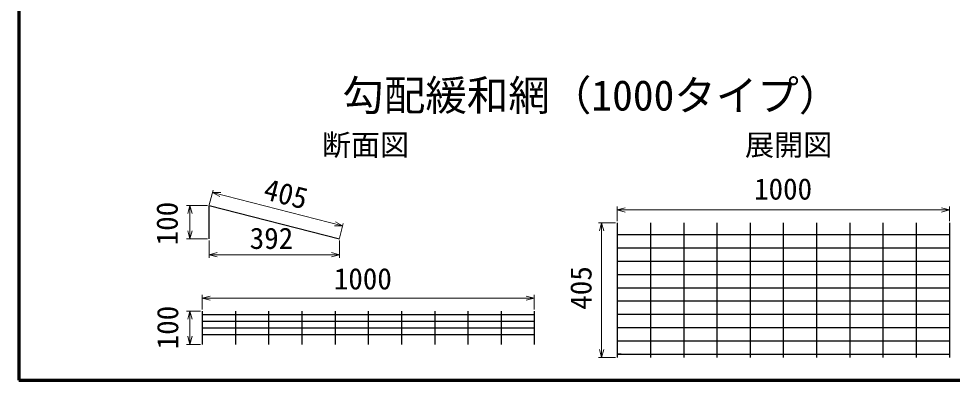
# Model space of a CAD drawing. Units: millimetres, scale not verified, with parts at other scales. Extents: x 500 to 20500, y 500 to 14350.
# Drawn here: x 500 to 6122, y 500 to 2676 of the extents above; entities that cross this region are included whole.
import ezdxf
from ezdxf.enums import TextEntityAlignment as Align

# ---------------------------------------------------------------- set-up
doc = ezdxf.new("R2010")
doc.units = ezdxf.units.MM
doc.header["$LTSCALE"] = 50
for name, color, linetype, lineweight in [('C-STR', 6, 'Continuous', 25), ('C-STR-DIM', 1, 'Continuous', 13), ('C-TTL', 2, 'Continuous', 70)]:
    doc.layers.add(name, color=color, linetype=linetype, lineweight=lineweight)
doc.layers.add('C-TTL-TXT', color=7, linetype='Continuous')
doc.styles.add('ＭＳ ゴシック', font='')
doc.styles.get('ＭＳ ゴシック').set_extended_font_data('MS Gothic')

msp = doc.modelspace()

# ---------------------------------------------------------------- linework, layer by layer
at = {"layer": 'C-STR'}
for p, q in [((1647.15, 1352.05), (1647.15, 1552.05)), ((1647.15, 1552.05), (2431.15, 1352.05)), ((4104.79, 1447.34), (4104.79, 637.34)), ((4304.79, 1447.34), (4304.79, 637.34)), ((4504.79, 1447.34), (4504.79, 637.34)), ((4704.79, 1447.34), (4704.79, 637.34)), ((4904.79, 1447.34), (4904.79, 637.34)), ((5104.79, 1447.34), (5104.79, 637.34)), ((5304.79, 1447.34), (5304.79, 637.34)), ((5504.79, 1447.34), (5504.79, 637.34)), ((5704.79, 1447.34), (5704.79, 637.34)), ((5904.79, 1447.34), (5904.79, 637.34)), ((6104.79, 1447.34), (6104.79, 637.34)), ((4104.79, 1377.34), (6104.79, 1377.34)), ((4104.79, 1297.34), (6104.79, 1297.34)), ((4104.79, 1217.34), (6104.79, 1217.34)), ((4104.79, 1137.34), (6104.79, 1137.34)), ((4104.79, 1057.34), (6104.79, 1057.34)), ((4104.79, 977.34), (6104.79, 977.34)), ((1605.15, 916.39), (1605.15, 716.39)), ((1805.15, 916.39), (1805.15, 716.39)), ((2005.15, 916.39), (2005.15, 716.39)), ((2205.15, 916.39), (2205.15, 716.39)), ((2405.15, 916.39), (2405.15, 716.39)), ((2605.15, 916.39), (2605.15, 716.39)), ((2805.15, 916.39), (2805.15, 716.39)), ((3005.15, 916.39), (3005.15, 716.39)), ((3205.15, 916.39), (3205.15, 716.39)), ((3405.15, 916.39), (3405.15, 716.39)), ((3605.15, 916.39), (3605.15, 716.39)), ((1605.15, 896.39), (3605.15, 896.39)), ((1605.15, 856.39), (3605.15, 856.39)), ((4104.79, 897.34), (6104.79, 897.34)), ((1605.15, 816.39), (3605.15, 816.39)), ((4104.79, 817.34), (6104.79, 817.34)), ((1605.15, 776.39), (3605.15, 776.39)), ((4104.79, 737.34), (6104.79, 737.34)), ((4128.79, 657.34), (4104.79, 657.34)), ((4104.79, 657.34), (6104.79, 657.34))]:
    msp.add_line(p, q, dxfattribs=at)
at = {"layer": 'C-STR-DIM'}
for p, q in [((1647.89, 1554.95), (1670.62, 1644.08)), ((1666.92, 1629.54), (1716.91, 1630.14)), ((1666.92, 1629.54), (1710.52, 1605.06)), ((1666.92, 1629.54), (2450.92, 1429.54)), ((1637.15, 1552.05), (1511.15, 1552.05)), ((1531.15, 1552.05), (1518.21, 1503.75)), ((1531.15, 1552.05), (1544.09, 1503.75)), ((1531.15, 1552.05), (1531.15, 1352.05)), ((4104.79, 1457.34), (4104.79, 1545.34)), ((4104.79, 1525.34), (4153.09, 1538.28)), ((4104.79, 1525.34), (4153.09, 1512.4)), ((4104.79, 1525.34), (6104.79, 1525.34)), ((6104.79, 1525.34), (6056.49, 1538.28)), ((6104.79, 1525.34), (6056.49, 1512.4)), ((6104.79, 1457.34), (6104.79, 1545.34)), ((2450.92, 1429.54), (2400.92, 1428.94)), ((2450.92, 1429.54), (2407.32, 1454.02)), ((2431.89, 1354.96), (2454.63, 1444.08)), ((4094.79, 1447.34), (3990.79, 1447.34)), ((4010.79, 1447.34), (3997.85, 1399.04)), ((4010.79, 1447.34), (4023.73, 1399.04)), ((4010.79, 1447.34), (4010.79, 637.34)), ((1637.15, 1352.05), (1511.15, 1352.05)), ((1531.15, 1352.05), (1518.21, 1400.34)), ((1531.15, 1352.05), (1544.09, 1400.34)), ((1647.15, 1342.05), (1647.15, 1236.05)), ((2431.15, 1342.05), (2431.15, 1236.05)), ((1647.15, 1256.05), (1695.44, 1268.99)), ((1647.15, 1256.05), (1695.44, 1243.1)), ((1647.15, 1256.05), (2431.15, 1256.05)), ((2431.15, 1256.05), (2382.85, 1268.99)), ((2431.15, 1256.05), (2382.85, 1243.1)), ((1605.15, 926.39), (1605.15, 1014.39)), ((3605.15, 926.39), (3605.15, 1014.39)), ((1605.15, 994.39), (1653.44, 1007.33)), ((1605.15, 994.39), (1653.44, 981.44)), ((1605.15, 994.39), (3605.15, 994.39)), ((3605.15, 994.39), (3556.85, 1007.33)), ((3605.15, 994.39), (3556.85, 981.44)), ((1595.15, 916.39), (1511.15, 916.39)), ((1531.15, 916.39), (1518.21, 868.09)), ((1531.15, 916.39), (1544.09, 868.09)), ((1531.15, 916.39), (1531.15, 716.39)), ((1531.15, 716.39), (1518.21, 764.68)), ((1531.15, 716.39), (1544.09, 764.68)), ((1595.15, 716.39), (1511.15, 716.39)), ((4010.79, 637.34), (3997.85, 685.64)), ((4010.79, 637.34), (4023.73, 685.64)), ((4094.79, 637.34), (3990.79, 637.34))]:
    msp.add_line(p, q, dxfattribs=at)
at = {"layer": 'C-TTL'}
msp.add_lwpolyline([(500, 500), (20500, 500), (20500, 14350), (500, 14350)], close=True, dxfattribs=at)

# ---------------------------------------------------------------- texts
at = {"layer": 'C-STR-DIM', "color": 7, "style": 'ＭＳ ゴシック'}
for s, rotation, p in [('405', 345.689, (1956.95, 1554.95)), ('100', 90, (1496.21, 1312.34)), ('405', 90, (3988.33, 924.8)), ('100', 90, (1499.28, 686.58))]:
    msp.add_text(s, height=128.3, rotation=rotation, dxfattribs=at).set_placement(p, align=Align.BOTTOM_LEFT)
for s, p in [('1000', (4928.78, 1548.95)), ('392', (1891.34, 1252.02)), ('1000', (2397.97, 1008.54))]:
    msp.add_text(s, height=128.3, dxfattribs=at).set_placement(p, align=Align.BOTTOM_LEFT)
at = {"layer": 'C-TTL-TXT', "style": 'ＭＳ ゴシック'}
for s, height, p in [('勾配緩和網（1000タイプ）', 183.3, (2449.1, 2214.85)), ('断面図', 128.3, (2325.95, 1916.6)), ('展開図', 128.3, (4874.16, 1916.6))]:
    msp.add_text(s, height=height, dxfattribs=at).set_placement(p, align=Align.MIDDLE_LEFT)

doc.saveas('drawing.dxf')
